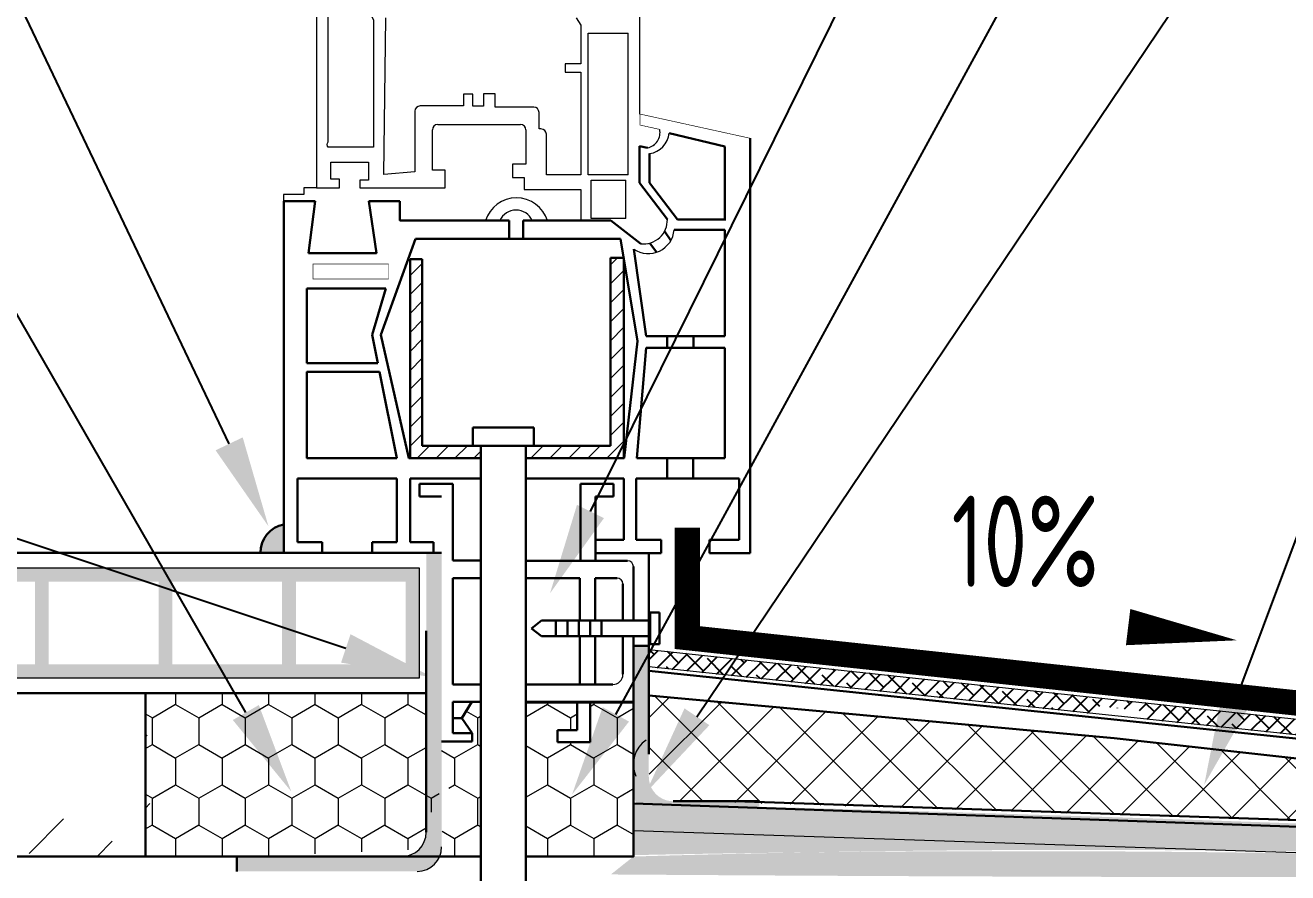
# Model space of a CAD drawing. Header units: millimetres. Extents: x -136099598 to 11807193, y 0 to 779331.
# Drawn here: x 762861 to 766317, y 372516 to 374837 of the extents above; entities that cross this region are included whole.
import ezdxf
from ezdxf import colors
from ezdxf.entities.mleader import LeaderData, LeaderLine
from ezdxf.math import Vec2, Vec3

# ---------------------------------------------------------------- set-up
doc = ezdxf.new("R2010")
doc.units = ezdxf.units.MM
doc.header["$MEASUREMENT"] = 0
doc.layers.get('0').update_dxf_attribs({"color": 250, "lineweight": 9})
for name, color, linetype, lineweight in [('АР_Стены фасадные', 7, 'Continuous', 30), ('АР_Тонкие', 250, 'Continuous', 5), ('АР_Штриховка', 253, 'Continuous', 13)]:
    doc.layers.add(name, color=color, linetype=linetype, lineweight=lineweight)
doc.layers.add('АР_Таблицы', color=250, linetype='Continuous')
doc.layers.add('ФВ-5', color=7, linetype='Continuous')
doc.styles.add('ISOCPEUR', font='isocpeur.ttf', dxfattribs={"width": 0.7})
doc.styles.add('Архитект', font='isocpeur.ttf', dxfattribs={"width": 0.8, "oblique": 8})
pattern_1 = [(270, (-149119.5516066242, 10804.3638359434), (63.60792787740714, -110.1721891731439), [73.44812611542925, -146.8962522308585]), (29.99999999999998, (-149119.5516066242, 10804.3638359434), (63.60795067578396, 110.1721760104949), [73.44812611542925, -146.8962522308585]), (329.9999999999999, (-149119.5516066242, 10804.3638359434), (127.2158785531911, -1.316264898882628e-05), [-146.8962522308585, 73.44812611542925])]
pattern_2 = [(45, (-149119.5516066242, 10804.3638359434), (-25.96783402083238, 25.96783402083239), [])]

msp = doc.modelspace()

# ---------------------------------------------------------------- hatches: boundary and pattern name
at = {"layer": 'АР_Штриховка', "linetype": 'Continuous'}
h = msp.add_hatch(dxfattribs=at)
h.set_pattern_fill('ANSI31', color=256, scale=11.56663403392587, style=0)
h.set_pattern_definition(pattern_2)
h.paths.add_polyline_path([(763947.7862577947, 374195.7447349692), (763914.5285206225, 374195.7447349692), (763914.5285206225, 373651.1305948013), (764108.4134103499, 373651.1305948013), (764108.4134103499, 373685.0290696258), (763947.7862577947, 373685.0290696258)])
h = msp.add_hatch(dxfattribs=at)
h.set_pattern_fill('ANSI31', color=256, scale=11.56663403392587, style=0)
h.set_pattern_definition(pattern_2)
h.paths.add_polyline_path([(764463.1718248631, 373685.0290696258), (764231.1796874172, 373685.0290696258), (764231.1796874172, 373651.1305948016), (764499.8159232088, 373651.1305948016), (764499.8159232093, 374195.8451664092), (764499.1420139415, 374199.865060981), (764463.1718248625, 374199.8650609812)])
at = {"layer": 'АР_Штриховка'}
h = msp.add_hatch(color=256, dxfattribs=at)
edge = h.paths.add_edge_path()
edge.add_arc((763582.8812725669, 373393.8186278531), 77.33426057644333, 100.2352037119121, 181.6074361677928)
edge.add_line((763505.5774443524, 373391.6492956254), (763569.1397928915, 373391.6492956254))
edge.add_line((763569.1397928915, 373391.6492956254), (763569.1397928915, 373469.9222387742))
at = {"layer": 'АР_Штриховка', "lineweight": 30}
for points in [[(764000.932267608, 373391.6492956252), (763958.8051301225, 373391.6492956252), (763958.8051301225, 372627.2122452389, -0.4142135623730951), (763891.9024994152, 372560.3096145318), (763440.153873994, 372560.3096145318), (763440.153873994, 372519.5950150304), (763934.0296369008, 372519.5950150304, 0.4142135623730951), (764000.932267608, 372586.4976457375)], [(764635.071763983, 372711.6975277844, -0.4142135623730951), (764568.1691332759, 372778.6001584916), (764568.1691332759, 373137.2731808739), (764526.0419957899, 373137.2731808739), (764526.0419957903, 372737.8855589902, 0.4142135623730951), (764592.9446264976, 372670.982928283), (764871.018427135, 372670.982928283), (764871.018427135, 372711.6975277844)]]:
    msp.add_hatch(color=256, dxfattribs=at).paths.add_polyline_path(points)
at = {"layer": 'АР_Штриховка', "true_color": 0xaeadad}
h = msp.add_hatch(color=253, dxfattribs=at)
h.dxf.hatch_style = 1
h.paths.add_polyline_path([(760557.1757005547, 373087.0778562056), (760857.9081854369, 373087.0778562056), (760857.9081854369, 373312.6272198672), (760557.1757005547, 373312.6272198672)], flags=16)
h.paths.add_polyline_path([(760895.499746047, 373087.0778562056), (761196.2322309292, 373087.0778562056), (761196.2322309292, 373312.6272198672), (760895.499746047, 373312.6272198672)], flags=16)
h.paths.add_polyline_path([(761233.8237915393, 373087.0778562056), (761534.5562764214, 373087.0778562056), (761534.5562764214, 373312.6272198672), (761233.8237915393, 373312.6272198672)], flags=16)
h.paths.add_polyline_path([(762248.7959280163, 373087.0778562056), (762549.5284128984, 373087.0778562056), (762549.5284128984, 373312.6272198672), (762248.7959280163, 373312.6272198672)], flags=16)
h.paths.add_polyline_path([(762587.1199735086, 373087.0778562056), (762887.8524583908, 373087.0778562056), (762887.8524583908, 373312.6272198672), (762587.1199735086, 373312.6272198672)], flags=16)
h.paths.add_polyline_path([(762925.444019001, 373087.0778562056), (763226.1765038831, 373087.0778562056), (763226.1765038831, 373312.6272198672), (762925.444019001, 373312.6272198672)], flags=16)
h.paths.add_polyline_path([(763263.7680644933, 373087.0778562056), (763564.5005493754, 373087.0778562056), (763564.5005493754, 373312.6272198672), (763263.7680644933, 373312.6272198672)], flags=16)
h.paths.add_polyline_path([(763602.0921099856, 373087.0778562056), (763902.8245948678, 373087.0778562056), (763902.8245948678, 373312.6272198672), (763602.0921099856, 373312.6272198672)], flags=16)
h.paths.add_polyline_path([(762215.7302437129, 373350.2187804774), (762215.7302437129, 373049.4862955954), (763940.416155478, 373049.4862955953), (763940.416155478, 373350.2187804775)])
edge = h.paths.add_edge_path()
edge.add_line((761857.0978806011, 373049.4862955955), (761857.0978806011, 373350.2187804775))
edge.add_line((761857.0978806012, 373350.2187804775), (760365.5280492688, 373350.2187804775))
edge.add_arc((760365.5280492688, 373275.035659257), 75.18312122052885, 90, 180)
edge.add_line((760290.3449280482, 373275.035659257), (760290.3449280482, 372833.1040451583))
edge.add_arc((760327.9364886584, 372833.1040451583), 37.59156061029353, 180.0000000000444, 270)
edge.add_line((760327.9364886584, 372795.5124845479), (760378.0585166865, 372795.5124845479))
edge.add_arc((760378.0585166867, 372833.1040451581), 37.59156061022077, 269.9999999999113, 360)
edge.add_line((760415.6500772969, 372833.1040451582), (760415.6500772969, 372974.303174375))
edge.add_arc((760490.8331985173, 372974.3031743751), 75.18312122045609, 89.9999999999556, 180.0000000000555, ccw=False)
edge.add_line((760490.8331985173, 373049.4862955955), (761857.0978806011, 373049.4862955954))
h.paths.add_polyline_path([(761857.0978806012, 373087.0778562056), (761857.0978806012, 373312.6272198672), (761572.1478370316, 373312.6272198672), (761572.1478370316, 373087.0778562056)])
at = {"layer": 'АР_Штриховка'}
h = msp.add_hatch(dxfattribs=at)
h.set_pattern_fill('ANSI33', color=256, scale=43.374877627222, style=0)
h.set_pattern_definition([(45, (-146359.9079223087, 10804.3638359434), (-194.7587551562429, 194.7587551562429), []), (45, (-146165.1490830283, 10804.3638359434), (-194.7587551562429, 194.7587551562429), [137.7152364664298, -68.85761823321492])])
edge = h.paths.add_edge_path()
edge.add_line((763190.302263809, 373007.7266137156), (763190.302263809, 372560.3096145318))
edge.add_line((762215.7302437129, 373007.7266137156), (763212.6752054105, 373007.7266137156))
edge.add_line((762215.7302437129, 373007.7266137156), (762215.7302437129, 372560.3096145318))
edge.add_line((762215.7302437129, 372560.3096145318), (763208.6829659729, 372560.3096145318))
at = {"layer": 'АР_Штриховка', "ltscale": 100}
h = msp.add_hatch(dxfattribs=at)
h.set_pattern_fill('HONEY', color=256, scale=23.13326806785173, angle=270, style=0)
h.set_pattern_definition(pattern_1)
h.paths.add_polyline_path([(763190.302263809, 373007.7266137156), (763190.302263809, 372560.3096145318), (763498.3342968337, 372560.3096145318), (763939.2098493369, 372579.904987456), (763979.5932907354, 372703.5932068669, 0.4142135623730951), (763958.8051301225, 372840.7919498819), (763958.8051301225, 373007.7266137156)])
at = {"layer": 'АР_Штриховка'}
h = msp.add_hatch(dxfattribs=at)
h.set_pattern_fill('ANSI37', color=256, scale=34.6999021017776, style=0)
h.set_pattern_definition([(45, (-148189.5077572039, 10804.3638359434), (-77.90350206249715, 77.90350206249717), []), (135, (-148189.5077572039, 10804.3638359434), (-77.90350206249717, -77.90350206249715), [])])
edge = h.paths.add_edge_path()
edge.add_line((764568.1691332759, 373001.3397933254), (764569.407464691, 372775.7157158426))
edge.add_arc((764634.3328358065, 372778.1948887618), 64.97268743754466, 182.1867748169391, 262.2722705206076)
edge.add_line((764625.5962329353, 372713.8122677905), (765852.1532808283, 372674.8898391444))
edge.add_line((765852.1532808283, 372674.8898391444), (765876.7672461644, 372882.360837833))
edge.add_line((765876.7672461644, 372882.360837833), (764568.1691332759, 373001.3397933254))
h.paths.add_polyline_path([(765877.0567916494, 372880.9527960557), (765851.8637353431, 372676.2978809218), (767720.5346583333, 372612.4521430963), (767696.0107280248, 372613.8936991275), (766705.6526351377, 372649.057315257), (766712.7989916919, 372787.4235966156)])
edge = h.paths.add_edge_path()
edge.add_line((767844.8877407388, 372609.0211878305), (767249.8011256972, 372631.9231728408))
edge.add_line((767249.8011256972, 372631.9231728408), (766700.2519736576, 372648.1096972921))
edge.add_line((766700.2519736576, 372648.1096972921), (766714.4049881509, 372787.2438670733))
edge.add_line((766714.4049881509, 372787.2438670733), (767882.4553621415, 372656.7303312639))
edge.add_arc((767883.7244620573, 372617.0854916892), 39.66514741552687, 91.83351092006976, 191.7305604491218)
h.paths.add_polyline_path([(767554.2395191905, 372627.867697714), (767844.8877407388, 372609.0211878307), (767471.8023392078, 372634.448619901)], flags=16)
at = {"layer": 'АР_Штриховка', "ltscale": 100}
h = msp.add_hatch(dxfattribs=at)
h.set_pattern_fill('HONEY', color=256, scale=23.13326806785173, angle=270, style=0)
h.set_pattern_definition(pattern_1)
h.paths.add_polyline_path([(764108.4134103499, 372560.3096145318), (764108.4134103499, 372983.5938140175), (764083.3813457988, 372983.5938140175), (764056.0492552692, 372939.021433668), (764084.6234060514, 372897.8885205807), (764084.6234060514, 372875.7292062985), (764000.932267608, 372875.7292062985), (764000.932267608, 372800.0773503805, -0.4142135623730951), (763934.0296369008, 372560.3096145318)])
h = msp.add_hatch(dxfattribs=at)
h.set_pattern_fill('HONEY', color=256, scale=23.13326806785173, angle=270, style=0)
h.set_pattern_definition(pattern_1)
edge = h.paths.add_edge_path()
edge.add_line((764231.1796874172, 372558.0659511338), (764515.6410120147, 372560.3096145318))
edge.add_line((764231.1796874172, 372983.5938140175), (764231.1796874172, 372558.0659511338))
edge.add_line((764231.1796874172, 372983.5938140175), (764372.084491487, 372983.5938140175))
edge.add_line((764372.084491487, 372906.3841805859), (764372.084491487, 372983.5938140176))
edge.add_line((764318.1893089716, 372906.3841805859), (764372.0844914871, 372906.3841805859))
edge.add_line((764318.1893089716, 372873.7104977922), (764318.1893089716, 372906.3841805859))
edge.add_line((764407.4238226104, 372873.7104977922), (764318.1893089715, 372873.7104977922))
edge.add_line((764407.4238226104, 372983.5938140175), (764407.4238226104, 372873.7104977922))
edge.add_line((764407.4238226104, 372983.5938140175), (764526.0419957903, 372983.5938140175))
edge.add_line((764526.0419957903, 372983.5938140175), (764526.0419957903, 372800.0773503805))
edge.add_arc((763451.2324100856, 372726.5924977015), 1077.318740715178, -8.879032276322619, 3.9112321744353267, ccw=False)
at = {"layer": 'АР_Штриховка'}
h = msp.add_hatch(dxfattribs=at)
h.set_pattern_fill('DOTS', color=0, scale=34.69990210177763, angle=44.99999999999999, style=0)
h.set_pattern_definition([(44.99999999999999, (664908.327477762, 341876.9044436404), (-19.47587551562428, 58.42762654687287), [0, -55.08609458657197])])
edge = h.paths.add_edge_path()
edge.add_line((767999.9572094119, 369564.8868594341), (767999.9572094072, 372516.3496030999))
edge.add_arc((765744.6650265551, 331577.2308553694), 41001.19250303363, 86.84682406783273, 91.70317583832004)
edge.add_line((764526.0419957903, 372560.3096145318), (764464.3338362928, 372511.2361645423))
edge.add_arc((766547.9343822754, 663042.7691368039), 290539.0043392584, 269.5890997799831, 270.2578347142658)
edge.add_line((767855.3742839878, 372506.7065845779), (767855.3742839878, 369640.4689638834))
edge.add_line((767855.3742839878, 369640.4689638834), (767855.3742839878, 369366.5300900252))
edge.add_line((767855.3742839878, 369366.5300900252), (767814.3977667574, 369366.5300900252))
edge.add_arc((764053.8314915705, 368873.8058397267), 3792.708253597385, 5.791551844284697, 7.464597599853619, ccw=False)
edge.add_line((767827.1802397583, 369256.5265230649), (767836.4809054752, 369256.5265230649))
edge.add_arc((764053.8314915608, 368873.805839608), 3801.96156084358, 0.8504028670449202, 5.777408197796092, ccw=False)
edge.add_line((767855.3742839878, 368930.2337358868), (767855.3742839878, 368704.5221509971))
edge.add_arc((764053.8314915558, 368760.9500472784), 3801.961560848652, 354.2225918022065, 359.1495971329187, ccw=False)
edge.add_line((767836.4809054751, 368378.2293638212), (767827.1802397582, 368378.2293638212))
edge.add_arc((764053.8314915701, 368760.9500471594), 3792.70825359776, 352.5354024001472, 354.20844815571604, ccw=False)
edge.add_line((767814.3977667574, 368268.2257968609), (767855.3742839878, 368268.2257968609))
edge.add_line((767855.3742839878, 368268.2257968609), (767855.3742839878, 368171.0758508341))
edge.add_arc((767420.3824734114, 368169.6700585779), 434.9940821671715, -0.18516597503730736, 0.18516597503537469, ccw=False)
edge.add_line((767855.3742839878, 368168.2642663217), (767855.3742839878, 367300.1362510438))
edge.add_line((767855.3742839878, 367300.1362510438), (767999.9572094119, 367300.1362510438))
edge.add_line((767999.9572094119, 367300.1362510438), (767999.9572094119, 369564.8868594341))
edge = h.paths.add_edge_path()
edge.add_line((768144.540134836, 369459.540055959), (768144.540134836, 372470.0702983954))
edge.add_line((768144.540134836, 372470.0702983954), (767855.3742839878, 372589.3439826652))
edge.add_arc((760750.3629066184, 216413.083025142), 156337.7934900737, 87.39520803787208, 88.61595178028902)
edge.add_line((764526.5223995758, 372705.2654682465), (764525.5615920047, 372564.1043241238))
edge.add_arc((765571.898326212, 322276.6166232676), 50298.3721389183, 87.23307916327212, 91.19198695773122, ccw=False)
edge.add_line((767999.9572094074, 372516.3496031), (767999.9572094119, 369564.8868594341))
edge.add_line((767999.9572094119, 369564.8868594341), (767999.9572094119, 367300.1362510438))
edge.add_line((767999.9572094119, 367300.1362510438), (768144.540134836, 367300.1362510438))
edge.add_line((768144.540134836, 367300.1362510438), (768144.540134836, 369459.5400559589))
at = {"layer": 'ФВ-5'}
h = msp.add_hatch(dxfattribs=at)
h.set_pattern_fill('ANSI38', color=256, scale=10)
h.set_pattern_definition([(45, (554624.0448283909, 476745.5445792717), (-22.45064030267288, 22.45064030267288), []), (135, (554624.0448283909, 476745.5445792717), (-67.35192090801864, 22.45064030267289), [79.375, -47.625])])
h.paths.add_polyline_path([(764568.1691332759, 373127.0406379533), (764568.1691332759, 373079.6240458336), (765800.3023797342, 372950.0489857432), (765802.7935153183, 372972.3088483972), (765931.5944263686, 372957.894539658), (765929.1994321779, 372936.4937607999), (766638.2318848165, 372861.9296477701), (766638.4287543631, 372862.3435415066), (766767.2296654134, 372847.9292327676), (766767.1289372602, 372848.3744228268), (768421.966825752, 372674.3463950485), (768421.966825752, 372713.2347853124)])

# ---------------------------------------------------------------- linework, layer by layer
at = {"linetype": 'Continuous'}
msp.add_lwpolyline([(765214.951228339, 373269.4509594787, 0, 0, 0), (766178.0084383076, 373152.4325759757, 0, 99.99999999999999, 0), (765880.1988136356, 373188.6185891975, 99.99999999999999, 99.99999999999999, 0)], format="xyseb", dxfattribs=at)
at = {"color": 146, "true_color": 0x105689}
msp.add_lwpolyline([(764568.1691332759, 373127.0406379533), (768421.966825752, 372713.2347853124), (768421.966825752, 372674.3463950485), (764568.1691332759, 373079.6240458336), (764568.1691332759, 373127.0406379533)], dxfattribs=at)
at = {"layer": 'АР_Стены фасадные', "lineweight": 15}
for p, q in [((763658.8787667983, 375207.6833389146), (763658.8787667983, 374391.4229956175)), ((764543.6639507639, 374593.0683599965), (764543.6639507639, 374958.0089839501)), ((764511.9244908859, 374427.1300784022), (764511.9244908859, 374814.6765304409)), ((763975.6703359508, 374439.4572971786), (763975.6703359508, 374550.3547074548)), ((763990.299396505, 374564.9837680096), (764217.1077601287, 374564.9837680096)), ((764231.7368206836, 374550.3547074548), (764231.7368206829, 374455.9506593379)), ((763697.7138754028, 374415.1833293407), (763697.7138754028, 374461.5340524103)), ((763697.7138754028, 374461.5340524103), (763801.1736600741, 374461.5340524103)), ((763801.1736600741, 374461.5340524103), (763801.1736600741, 374412.8149053626)), ((764231.7368206829, 374455.9506593379), (764194.8113059289, 374455.9506593379)), ((764194.8113059289, 374455.9506593379), (764194.8113059289, 374419.8821303244)), ((763721.5134450659, 374415.1833293407), (763697.7138754028, 374415.1833293407)), ((763721.5134450659, 374391.4229956175), (763721.5134450659, 374415.1833293407)), ((763801.1736600741, 374412.8149053626), (763777.3941913993, 374412.8149053626)), ((763777.3941913993, 374412.8149053626), (763777.3941914006, 374391.4229956175)), ((764011.0681756232, 374439.4572971786), (763975.6703359508, 374439.4572971786)), ((764011.0681756232, 374391.4229956175), (764011.0681756232, 374439.4572971786)), ((764194.8113059289, 374419.8821303244), (764226.8120786505, 374419.8821303244)), ((764226.8120786505, 374419.8821303244), (764226.8120786505, 374387.0951526051)), ((764505.3779865289, 374307.2440710994), (764505.3779865289, 374412.2537125316)), ((763658.8787667983, 374391.4229956175), (763721.5134450659, 374391.4229956175)), ((763777.3941914006, 374391.4229956175), (764011.0681756232, 374391.4229956175)), ((764226.8120786505, 374387.0951526051), (764382.188787688, 374387.0951526051)), ((764382.188787688, 374387.0951526051), (764382.188787688, 374300.2327327548))]:
    msp.add_line(p, q, dxfattribs=at)
at = {"layer": 'АР_Стены фасадные', "ltscale": 100}
for p, q in [((764623.7135013374, 374541.5945995738), (764776.1613403377, 374504.9953012964)), ((764845.4837052015, 374527.2450617595), (764845.4837052015, 373391.327709205)), ((764542.4609451797, 374405.2708498444), (764542.4609451797, 374505.8181103017)), ((764542.4609451797, 374505.8181103017), (764564.7790737648, 374500.9118231715)), ((764570.3110632838, 374405.2708498444), (764570.3110632838, 374485.1825629256)), ((764776.1613403377, 374504.9953012964), (764776.1613403377, 374305.0765807314)), ((764542.4609451797, 374405.2708498444), (764618.8639907922, 374305.0765807314)), ((764570.3110632838, 374405.2708498444), (764646.7141088963, 374305.0765807314)), ((763569.1397928915, 374354.6724927028), (763569.1397928915, 373391.6492956252)), ((763569.1397928915, 374354.6724927028), (763654.4172668216, 374354.6724927028)), ((763654.4172668216, 374354.6724927028), (763636.703606219, 374212.1883531077)), ((763801.6322168056, 374354.6724927028), (763886.5376183868, 374354.6724927028)), ((763801.6322168056, 374354.6724927028), (763822.7196685706, 374212.1883531077)), ((763886.5376183868, 374301.7137414834), (763886.5376183868, 374354.6724927028)), ((763886.5376183868, 374301.7137414834), (764185.623450718, 374301.7137414834)), ((764185.623450718, 374301.7137414834), (764185.623450718, 374251.9306561656)), ((764223.9041645986, 374301.7137414834), (764464.3735179891, 374301.7137414834)), ((764223.9041645986, 374301.7137414834), (764223.9041645986, 374251.9306561656)), ((764464.3735179891, 374301.7137414834), (764546.4179848884, 374238.4818115677)), ((764637.5380002945, 374276.5332735248), (764776.1613403377, 374276.5332735248)), ((764646.7141088963, 374305.0765807314), (764776.1613403377, 374305.0765807314)), ((764776.1613403377, 374276.5332735248), (764776.1613403377, 373985.5792158442)), ((763929.9544390813, 374251.9306561656), (763834.1986033297, 373988.5476092482)), ((763929.9544390813, 374251.9306561656), (764490.4135543961, 374251.9306561656)), ((764490.4135543961, 374251.9306561656), (764537.3550063942, 373971.9230987488)), ((764571.250419979, 374240.4129928654), (764588.7996123193, 374214.9004563293)), ((764611.2079822199, 374272.3937718164), (764628.4995052627, 374247.2558278689)), ((763636.703606219, 374212.1883531077), (763822.7196685706, 374212.1883531077)), ((764527.2411749142, 374223.5644727298), (764560.6447242233, 373985.5792158442)), ((763914.5285206225, 373651.1305948013), (763914.5285206225, 374195.7447349692)), ((763914.5285206225, 374195.7447349692), (763947.7862577947, 374195.7447349692)), ((763947.7862577947, 373685.0290696258), (763947.7862577947, 374195.7447349692)), ((764463.1718248625, 374199.865060981), (764463.1718248625, 373685.0290696258)), ((764463.1718248625, 374199.865060981), (764499.8159232088, 374199.865060981)), ((764499.8159232088, 374199.865060981), (764499.8159232088, 373651.1305948013)), ((763631.64794748, 373911.647000268), (763631.64794748, 374115.476261953)), ((763631.64794748, 374115.476261953), (763847.9250561952, 374115.476261953)), ((763847.9250561952, 374115.476261953), (763810.7907273897, 373988.5476092482)), ((763826.2556395035, 373911.647000268), (763810.7907273897, 373988.5476092482)), ((763910.8493929947, 373651.1305948013), (763834.1986033297, 373988.5476092482)), ((764537.3550063942, 373971.9230987488), (764500.8290661587, 373651.1305948013)), ((764560.6447242233, 373985.5792158442), (764776.1613403377, 373985.5792158442)), ((764618.8539347826, 373985.5792158442), (764618.8539347826, 373953.5461934974)), ((764690.9052423154, 373985.5792158442), (764690.9052423154, 373953.5461934974)), ((764560.6447242233, 373953.5461934974), (764535.6982788411, 373651.1305948013)), ((764560.6447242233, 373953.5461934974), (764776.1613403377, 373953.5461934974)), ((763631.64794748, 373911.647000268), (763826.2556395035, 373911.647000268)), ((763631.64794748, 373651.1305948013), (763631.64794748, 373887.6674565982)), ((763631.64794748, 373887.6674565982), (763831.0779879908, 373887.6674565982)), ((763878.6461649901, 373651.1305948013), (763831.0779879908, 373887.6674565982)), ((764086.1644894958, 373735.4528153905), (764253.4286082713, 373735.4528153905)), ((764086.1644894958, 373735.4528153905), (764086.1644894958, 373685.0290696258)), ((764253.4286082713, 373735.4528153905), (764253.4286082713, 373685.0290696258)), ((763947.7862577947, 373685.0290696258), (764463.1718248625, 373685.0290696258)), ((764108.4134103499, 373685.0290696258), (764108.4134103499, 371987.8014631776)), ((764231.1796874172, 373685.0290696258), (764231.1796874172, 371987.8014631776)), ((763878.6461649901, 373651.1305948013), (763631.64794748, 373651.1305948013)), ((764108.4134103499, 373651.1305948013), (763910.8493929947, 373651.1305948013)), ((764500.8290661587, 373651.1305948013), (764231.1796874172, 373651.1305948013)), ((764776.1613403377, 373651.1305948013), (764535.6982788411, 373651.1305948013)), ((764618.089678066, 373651.1305948013), (764618.089678066, 373595.4019292965)), ((764689.6884651755, 373651.1305948013), (764689.6884651755, 373595.4019292965)), ((763606.2364116622, 373595.4019292965), (763878.042804425, 373595.4019292965)), ((763606.2364116622, 373595.4019292965), (763606.2364116622, 373421.1498249114)), ((763878.042804425, 373595.4019292965), (763878.042804425, 373421.1498249114)), ((763914.9584150255, 373595.4019292965), (764108.4134103499, 373595.4019292965)), ((763914.9584150255, 373595.4019292965), (763914.9584150255, 373421.1498249114)), ((764231.1796874172, 373595.4019292965), (764499.9340813196, 373595.4019292965)), ((764499.9340813196, 373595.4019292965), (764499.9340813196, 373427.832792711)), ((764533.9359631897, 373595.4019292965), (764815.4715450712, 373595.4019292965)), ((764533.9359631897, 373595.4019292965), (764533.9359631897, 373427.832792711)), ((764815.4715450712, 373595.4019292965), (764815.4715450712, 373427.832792711)), ((763940.6188370767, 373580.7521604098), (763940.6188370767, 373546.6338511182)), ((763940.6188370767, 373580.7521604098), (764031.2486220229, 373580.7521604098)), ((764031.2486220229, 373580.7521604098), (764031.2486220229, 373370.6142776177)), ((764381.0670219064, 373580.7521604098), (764471.6968068527, 373580.7521604098)), ((764381.0670219064, 373580.7521604098), (764381.0670219064, 373370.133154184)), ((764471.6968068527, 373580.7521604098), (764471.6968068527, 373546.6338511182)), ((763940.6188370767, 373546.6338511182), (764000.932267608, 373546.6338511182)), ((764422.2136984731, 373546.6338511182), (764471.6968068527, 373546.6338511182)), ((764422.2136984731, 373546.6338511182), (764422.2136984731, 373370.1205922145)), ((763606.2364116622, 373421.1498249114), (763673.6720108693, 373421.1498249114)), ((763673.6720108693, 373421.1498249114), (763673.6720108693, 373391.6492956252)), ((763810.8058114037, 373421.1498249114), (763878.042804425, 373421.1498249114)), ((763810.8058114037, 373421.1498249114), (763810.8058114037, 373391.6492956254)), ((763914.9584150255, 373421.1498249114), (763978.6204966956, 373421.1498249114)), ((763978.6204966956, 373421.1498249114), (763978.6204966956, 373391.6492956254)), ((764422.2136984731, 373427.832792711), (764499.9340813196, 373427.832792711)), ((764533.9359631897, 373427.832792711), (764601.7411207429, 373427.832792711)), ((764601.7411207429, 373427.832792711), (764601.7411207429, 373391.327709205)), ((764734.3597730458, 373427.832792711), (764815.4715450712, 373427.832792711)), ((764734.3597730458, 373427.832792711), (764734.3597730458, 373391.327709205)), ((763810.8058114037, 373391.6492956254), (764000.932267608, 373391.6492956254)), ((763810.8058114037, 373391.6492956252), (763958.8051301225, 373391.6492956252)), ((764601.7411207429, 373391.327709205), (764422.2136984731, 373391.327709205)), ((764568.1691332759, 373391.327709205), (764568.1691332759, 372840.7919498819)), ((764845.4837052015, 373391.327709205), (764734.3597730458, 373391.327709205)), ((764031.2486220229, 373370.6142776177), (764108.4134103499, 373370.6142776177)), ((764231.1796874172, 373370.1205922145), (764510.0279970106, 373370.1205922145)), ((764526.0419957903, 373354.106593435), (764526.0419957903, 373206.7936327452)), ((764031.2486220229, 373322.8838181241), (764031.2486220229, 373031.433562646)), ((764031.2486220229, 373322.8838181241), (764108.4134103499, 373322.8838181241)), ((764231.1796874172, 373322.8838181241), (764379.6818066081, 373322.8838181241)), ((764379.6818066081, 373322.8838181241), (764379.6818066081, 373206.7936327452)), ((764421.0597713909, 373322.8838181241), (764481.1647359582, 373322.8838181241)), ((764421.0597713909, 373322.8838181241), (764421.0597713909, 373206.7936327452)), ((764497.1787347374, 373306.8698193447), (764497.1787347374, 373206.7936327452)), ((764274.4079579351, 373206.7936327452), (764247.3101610607, 373185.1707145625)), ((764274.4079579351, 373206.7936327452), (764571.5097363223, 373206.7936327452)), ((764314.0437190856, 373206.7936327452), (764314.0437190856, 373163.5477963801)), ((764345.1947222836, 373206.7936327452), (764345.1947222836, 373163.5477963801)), ((764376.3457254816, 373206.7936327452), (764376.3457254816, 373163.5477963801)), ((764407.4967286795, 373206.7936327452), (764407.4967286795, 373163.5477963801)), ((764438.6477318774, 373206.7936327452), (764438.6477318774, 373163.5477963801)), ((764571.5097363223, 373228.3725840345), (764597.0787810991, 373228.3725840345)), ((764571.5097363223, 373228.3725840345), (764571.5097363223, 373141.9688450908)), ((764597.0787810991, 373228.3725840345), (764597.0787810991, 373141.9688450908)), ((763958.8051301225, 373178.0695909825), (763958.8051301225, 372627.2122452389)), ((764274.4079579351, 373163.5477963801), (764247.3101610607, 373185.1707145625)), ((764274.4079579351, 373163.5477963801), (764571.5097363223, 373163.5477963801)), ((764379.6818066081, 373163.5477963801), (764379.6818066081, 373031.433562646)), ((764421.0597713909, 373163.5477963801), (764421.0597713914, 373031.433562646)), ((764497.1787347374, 373163.5477963801), (764497.1787347374, 373059.3035482846)), ((764526.0419957903, 373163.5477963801), (764526.0419957903, 372800.0773503805)), ((764526.0419957903, 373137.2731808739), (764568.1691332759, 373137.2731808739)), ((764571.5097363223, 373141.9688450908), (764597.0787810991, 373141.9688450908)), ((764568.1691332759, 373068.6758664748), (768420.2682942828, 372665.7310746085)), ((764031.2486220229, 373031.433562646), (764108.4134103499, 373031.433562646)), ((764231.1796874172, 373031.433562646), (764469.3087490987, 373031.433562646)), ((764568.1691332759, 373001.3397933254), (765842.1882546428, 372884.854987846)), ((764568.1691332759, 373001.3397933254), (765842.1882546428, 372884.854987846)), ((764031.2486220229, 372983.5938140175), (764031.2486220229, 372897.8885205807)), ((764031.2486220229, 372983.5938140175), (764108.4134103499, 372983.5938140175)), ((764083.3813457988, 372983.5938140175), (764056.0492552692, 372939.021433668)), ((764231.1796874172, 372983.5938140175), (764526.0419957903, 372983.5938140175)), ((764372.084491487, 372906.3841805859), (764372.084491487, 372983.5938140175)), ((764407.4238226104, 372983.5938140175), (764407.4238226104, 372873.7104977922)), ((764056.0492552692, 372939.021433668), (764031.2486220229, 372939.021433668)), ((764056.0492552692, 372939.021433668), (764084.6234060514, 372897.8885205807)), ((764031.2486220229, 372897.8885205807), (764084.6234060514, 372897.8885205807)), ((764084.6234060514, 372897.8885205807), (764084.6234060514, 372875.7292062985)), ((764318.1893089716, 372873.7104977922), (764318.1893089716, 372906.3841805859)), ((764318.1893089716, 372906.3841805859), (764372.084491487, 372906.3841805859)), ((764084.6234060514, 372875.7292062985), (764000.932267608, 372875.7292062985)), ((764407.4238226104, 372873.7104977922), (764318.1893089716, 372873.7104977922)), ((765842.1882546428, 372884.854987846), (766679.5364511439, 372791.1460588636)), ((764635.071763983, 372711.6975277844), (764871.018427135, 372711.6975277844)), ((763440.153873994, 372560.3096145318), (763891.9024994152, 372560.3096145318)), ((763440.153873994, 372560.3096145318), (763440.153873994, 372519.5950150304))]:
    msp.add_line(p, q, dxfattribs=at)
at = {"layer": 'АР_Стены фасадные'}
for p, q in [((764776.1323343535, 374301.7319906437), (764776.1323343535, 374498.236764319)), ((764776.1613403377, 373953.5461934974), (764776.1613403377, 373651.1305948013)), ((764526.0419957903, 372705.3011685733), (767855.3742839878, 372589.3439826652))]:
    msp.add_line(p, q, dxfattribs=at)
at = {"layer": 'АР_Стены фасадные', "lineweight": 30}
for p, q in [((762802.6390472692, 373391.6492956254), (764000.932267608, 373391.6492956254)), ((762802.6390472692, 373391.6492956252), (764000.932267608, 373391.6492956252)), ((762802.6390472692, 373007.7266137156), (763958.8051301225, 373007.7266137156)), ((763190.302263809, 373007.7266137156), (763190.302263809, 372560.3096145318)), ((763190.302263809, 373007.7266137156), (763190.302263809, 372560.3096145318)), ((764803.1744681114, 372711.6975277844), (767844.8877407388, 372609.0211878305)), ((762215.7302437129, 372560.3096145318), (763722.6080415504, 372560.3096145318)), ((762802.6390472692, 372560.3096145318), (764108.4134103499, 372560.3096145318))]:
    msp.add_line(p, q, dxfattribs=at)
at = {"layer": 'АР_Стены фасадные', "lineweight": 15}
for points in [[(763795.5051814923, 374887.7552510139), (763814.9428367775, 374851.6011163144), (763814.9428367775, 374502.5201524958), (763690.6182266776, 374502.5201524956, -0.4142135623731008), (763690.6182266776, 374517.1492130504), (763690.6182266757, 375195.947081991)], [(764368.945099867, 374857.3747442451), (764382.0319071378, 374836.5915860445), (764382.0319071378, 374731.0683104962), (764339.638923678, 374731.0683104962), (764339.638923678, 374707.8881930902), (764382.0319071378, 374707.8881930902), (764382.0319071378, 374427.1300784021), (764287.6376680045, 374427.1300784021), (764287.6376680045, 374537.9989534497, 0.414213562373095), (764273.0086074504, 374552.6280140044), (764267.6371850541, 374552.6280140044), (764267.6371850541, 374597.9609805872, 0.414213562373095), (764253.0081244987, 374612.5900411421), (764147.6543883391, 374612.5900411421), (764147.6543883391, 374648.5539409833), (764115.6536156163, 374648.5539409833), (764115.6536156163, 374614.9870003475), (764086.0649614426, 374614.9870003475), (764086.0649614426, 374647.7549545806), (764060.4764038576, 374647.7549545806), (764060.4764038576, 374615.7859867502), (763981.2785115703, 374615.7859867502), (763942.2379344592, 374615.7859867502, 0.4142135623709144), (763927.6088739038, 374601.1569261955), (763927.6088739024, 374434.9297075655), (763842.3681763982, 374427.7863886601), (763848.488867499, 374856.598040316)]]:
    msp.add_lwpolyline(points, format="xyb", dxfattribs=at)
for points in [[(764511.9244908859, 374427.1300784022), (764402.2333999675, 374427.1300784022), (764402.2333999675, 374814.6765304409), (764511.9244908859, 374814.6765304409)], [(764505.3779865289, 374307.2440710994), (764410.7768208442, 374307.2440710994), (764410.7768208442, 374412.2537125316), (764505.3779865289, 374412.2537125316)], [(763658.8787667983, 374391.4229956175), (763623.4762488045, 374391.4229956175), (763623.4762488045, 374373.3660342732), (763568.4947108718, 374373.3660342732), (763568.4947108718, 374350.9729231854)], [(762215.7302437129, 373049.4862955954), (763940.416155478, 373049.4862955953), (763940.416155478, 373350.2187804775), (762215.7302437129, 373350.2187804775)]]:
    msp.add_lwpolyline(points, dxfattribs=at)
at = {"layer": 'АР_Стены фасадные', "const_width": 1.73499510508888}
for points in [[(764543.7537228842, 374593.6363292824), (764543.7537228842, 374563.4561974439), (764597.8692160575, 374551.4990540337, -0.3796879164387484), (764564.7790737648, 374500.9118231715), (764542.4609451797, 374505.8181103017), (764542.4609451797, 374405.2708498444), (764618.8639907922, 374305.0765807314, -0.4577081301922283), (764546.4179848884, 374238.4818115677), (764464.3735179891, 374301.7137414834), (764223.9041645986, 374301.7137414834), (764223.9041645986, 374251.9306561656), (764490.4135543961, 374251.9306561656), (764537.3550063942, 373971.9230987488), (764500.8290661587, 373651.1305948013), (764231.1796874172, 373651.1305948013), (764231.1796874172, 373595.4019292965), (764499.9340813196, 373595.4019292968), (764499.9340813196, 373427.832792711), (764422.2136984731, 373427.832792711), (764422.2136984731, 373391.327709205), (764601.7411207429, 373391.327709205), (764601.7411207429, 373427.832792711), (764533.9359631897, 373427.832792711), (764533.9359631897, 373595.4019292965), (764815.4715450712, 373595.4019292965), (764815.4715450712, 373427.832792711), (764734.3597730458, 373427.832792711), (764734.3597730458, 373391.327709205), (764845.4837052015, 373391.327709205), (764845.4837052015, 374527.2450617595), (764543.6639507639, 374593.5953550299)], [(764623.7135013374, 374541.5945995738, -0.3464402327080087), (764570.3110632838, 374485.1825629256), (764570.3110632838, 374405.2708498444), (764646.7141088963, 374305.0765807314), (764776.1613403377, 374305.0765807314), (764776.1613403377, 374504.9953012964), (764623.7135013374, 374541.5945995738)], [(764637.5380002945, 374276.5332735246), (764776.1613403377, 374276.5332735248), (764776.1613403377, 373985.5792158442), (764560.6447242233, 373985.5792158442), (764527.2411749142, 374223.5644727298, 0.5735746923284076), (764637.5380002945, 374276.5332735246, -0.1896906214506373)]]:
    msp.add_lwpolyline(points, format="xyb", dxfattribs=at)
for points in [[(764185.623450718, 374251.9306561656), (764185.623450718, 374301.7137414834), (763886.5376183868, 374301.7137414834), (763886.5376183868, 374354.6724927028), (763801.6322168056, 374354.6724927028), (763822.7196685706, 374212.1883531077), (763636.703606219, 374212.1883531077), (763654.4172668216, 374354.6724927028), (763569.1397928915, 374354.6724927028), (763569.1397928915, 373391.6492956252), (763673.6720108693, 373391.6492956246), (763673.6720108693, 373421.1498249114), (763606.2364116622, 373421.1498249114), (763606.2364116622, 373595.4019292965), (763878.042804425, 373595.4019292965), (763878.042804425, 373421.1498249114), (763810.8058114037, 373421.1498249114), (763810.8058114037, 373391.6492956254), (763978.6204966956, 373391.6492956254), (763978.6204966956, 373421.1498249114), (763914.9584150255, 373421.1498249114), (763914.9584150255, 373595.4019292965), (764108.4134103499, 373595.4019292965), (764108.4134103499, 373651.1305948013), (763910.8493929947, 373651.1305948013), (763834.1986033297, 373988.5476092482), (763929.9544390813, 374251.9306561656), (764185.623450718, 374251.9306561656)], [(763631.64794748, 374115.476261953), (763847.9250561952, 374115.476261953), (763810.7907273897, 373988.5476092482), (763826.2556395035, 373911.647000268), (763631.64794748, 373911.647000268), (763631.64794748, 374115.476261953)], [(764560.6447242233, 373953.5461934974), (764776.1613403377, 373953.5461934974), (764776.1613403377, 373651.1305948013), (764535.6982788411, 373651.1305948013), (764560.6447242233, 373953.5461934974)], [(763631.64794748, 373887.6674565982), (763831.0779879908, 373887.6674565982), (763878.6461649901, 373651.1305948013), (763631.64794748, 373651.1305948013), (763631.64794748, 373887.6674565982)]]:
    msp.add_lwpolyline(points, dxfattribs=at)
msp.add_lwpolyline([(763648.9618817086, 374182.6375759433), (763855.5852213751, 374182.6375759433), (763855.5852213751, 374142.0046292439), (763648.9618817086, 374142.0046292439)], close=True, dxfattribs=at)
at = {"layer": 'АР_Стены фасадные'}
msp.add_lwpolyline([(763569.1397928915, 373469.9222387742), (763569.1397928915, 373391.6492956254), (763505.5774443524, 373391.6492956254, -0.3707658076874292), (763569.1397928915, 373469.9222387742)], format="xyb", dxfattribs=at)
at = {"layer": 'АР_Стены фасадные', "lineweight": 30}
msp.add_lwpolyline([(764231.1796874172, 372560.3096145318), (764526.0419957903, 372560.3096145318), (764526.0419957903, 372981.8125733803), (764231.1796874172, 372981.8125733803)], close=True, dxfattribs=at)
at = {"layer": 'АР_Тонкие', "ltscale": 0.4}
msp.add_line((764526.0419957903, 372631.4902765737), (767999.9572094074, 372516.3496030999), dxfattribs=at)
at = {"layer": 'АР_Тонкие', "lineweight": 15}
for centre, start, end in [((763990.299396505, 374550.3547074548), 90, 180), ((764217.1077601287, 374550.3547074548), 0, 90)]:
    msp.add_arc(centre, 14.62906055482033, start, end, dxfattribs=at)
at = {"layer": 'АР_Тонкие', "ltscale": 100}
for centre, radius, start, end in [((764556.6377413777, 374542.3533200284), 42.23362351001526, 281.1144227938273, 12.50653782253865), ((764561.1897852187, 374547.2999376823), 62.78348477264676, 278.3535798484957, 354.786154590552), ((764204.7638076583, 374282.5327097471), 48.17319956569707, 23.46370791425475, 156.5362920857453), ((764566.8978368068, 374282.3073140762), 70.87575214349116, 235.9771363425597, 355.3271014960619), ((764553.8871930344, 374303.0593944957), 65.00810170393216, 263.4023403898202, 1.77816010923711), ((764510.0279970106, 373354.106593435), 16.01399877938911, 0, 90), ((764481.1647359582, 373306.8698193447), 16.01399877938911, 0, 90), ((764469.3087490987, 373059.3035482846), 27.86998563867748, 270, 0), ((763891.9024994152, 372627.2122452389), 66.90263070719445, 270, 0), ((763934.0296369008, 372586.4976457375), 66.90263070719445, 270, 0)]:
    msp.add_arc(centre, radius, start, end, dxfattribs=at)
at = {"layer": 'АР_Тонкие'}
msp.add_arc((764205.7614520467, 374275.0623757544), 88.97056173394124, 17.43073500827329, 162.5692649917267, dxfattribs=at)
at = {"layer": 'АР_Штриховка', "const_width": 69.39980420355518}
msp.add_lwpolyline([(768505.6903471951, 372249.0471366869), (768377.3613973574, 372430.9107084315, -0.6299622562545886), (768399.6499204009, 372477.4695583594), (768516.628771448, 372477.4695583593, 0.3971971951025039), (768551.4876447397, 372510.4202684764), (768551.4876447397, 372702.2933294583, 0.3735606836767262), (768512.0630263896, 372747.6982791428), (764673.6158085902, 373159.8558573364), (764673.6158085902, 373460.6155091477)], format="xyb", dxfattribs=at)
at = {"layer": 'АР_Штриховка'}
msp.add_arc((764606.1682548434, 372812.5345534501), 80.48104444024737, 123.8462453499489, 203.5342702475212, dxfattribs=at)

# ---------------------------------------------------------------- texts
at = {"layer": 'АР_Таблицы', "lineweight": 9, "insert": (765598.3505403583, 373423.451800381), "char_height": 250, "width": 9573.438554221997, "attachment_point": 5, "style": 'ISOCPEUR'}
msp.add_mtext('10%', dxfattribs=at)

# ---------------------------------------------------------------- leaders
at = {"layer": 'АР_Тонкие'}
ml = msp.add_multileader_mtext('Standard', dxfattribs=at)
ml.set_content('\\pxsm1,ql;{\\Q0;Профиль подставочный}', color=256, style='Архитект')
ml.set_leader_properties()
ml.build(insert=Vec2(0, 0))
ml.multileader.update_dxf_attribs({"text_left_attachment_type": 6, "text_right_attachment_type": 6, "dogleg_length": 100, "arrow_head_size": 250})
ctx = ml.context
ctx.base_point, ctx.char_height, ctx.arrow_head_size, ctx.landing_gap_size, ctx.plane_origin, ctx.plane_x_axis = Vec3(768971.6128785545, 376649.9557142491), 250, 250, 25, Vec3(743953.2236707883, 361549.4579966526), Vec3(-1, 0)
ctx.left_attachment, ctx.right_attachment = 6, 6
notes = []
notes.append((ctx, [(0, (1, 1, 0), (765961.6128785545, 376649.9557142491), (1, 0), 100, [(0, [(764297.7207001606, 373281.0140188024)], 0, [])])]))
ctx.mtext.insert, ctx.mtext.width, ctx.mtext.defined_height, ctx.mtext.flow_direction = Vec3(766086.6128785545, 376974.9557142491), 4915.014880565754, 660.9931864077042, 5
ml = msp.add_multileader_mtext('Standard', dxfattribs=at)
ml.set_content('\\pxsm1,ql;{\\Q0;Изоляционная саморасширяющаяся паропроницаемая водоизоляционная лента}', color=256, style='Архитект')
ml.set_leader_properties()
ml.build(insert=Vec2(0, 0))
ml.multileader.update_dxf_attribs({"text_left_attachment_type": 6, "text_right_attachment_type": 6, "dogleg_length": 100, "arrow_head_size": 250})
ctx = ml.context
ctx.base_point, ctx.char_height, ctx.arrow_head_size, ctx.landing_gap_size, ctx.plane_origin, ctx.plane_x_axis = Vec3(771704.5372507861, 375967.8840864254), 250, 250, 25, Vec3(744156.8696916355, 360912.4588290604), Vec3(-1, 0)
ctx.left_attachment, ctx.right_attachment = 6, 6
notes.append((ctx, [(0, (1, 1, 0), (766124.5372507861, 375967.8840864254), (1, 0), 100, [(0, [(764358.1419285536, 372730.1655908478)], 0, [])])]))
ctx.mtext.insert, ctx.mtext.width, ctx.mtext.defined_height, ctx.mtext.flow_direction = Vec3(766249.5372507861, 376292.8840864254), 5771.319743787406, 638.4152317240186, 5
ml = msp.add_multileader_mtext('Standard', dxfattribs=at)
ml.set_content('\\pxsm1,ql;Герметик', color=256, style='Архитект')
ml.set_leader_properties()
ml.build(insert=Vec2(0, 0))
ml.multileader.update_dxf_attribs({"text_left_attachment_type": 6, "text_right_attachment_type": 6, "dogleg_length": 100, "arrow_head_size": 250})
ctx = ml.context
ctx.base_point, ctx.char_height, ctx.arrow_head_size, ctx.landing_gap_size, ctx.plane_origin, ctx.plane_x_axis = Vec3(762545.4146792456, 375315.2852274573), 250, 250, 25, Vec3(738183.6901531854, 360946.7698809999), Vec3(-1, 0)
ctx.left_attachment, ctx.right_attachment = 6, 6
notes.append((ctx, [(1, (1, 1, 0), (762645.4146792456, 375315.2852274573), (-1, 0), 100, [(0, [(763526.906905506, 373464.7067626321)], 0, [])])]))
ctx.mtext.insert, ctx.mtext.width, ctx.mtext.defined_height, ctx.mtext.flow_direction = Vec3(761345.2794705699, 375640.2852274573), 4915.014880565754, 660.9931864077042, 5
ml = msp.add_multileader_mtext('Standard', dxfattribs=at)
ml.set_content('\\pxsm1,ql;{\\Q0;Гидроизоляционная лента}', color=256, style='Архитект')
ml.set_leader_properties()
ml.build(insert=Vec2(0, 0))
ml.multileader.update_dxf_attribs({"text_left_attachment_type": 6, "text_right_attachment_type": 6, "dogleg_length": 100, "arrow_head_size": 250})
ctx = ml.context
ctx.base_point, ctx.char_height, ctx.arrow_head_size, ctx.landing_gap_size, ctx.plane_origin, ctx.plane_x_axis = Vec3(769541.8053358207, 375086.7453241795), 250, 250, 25, Vec3(744213.7833853797, 360212.740304154), Vec3(-1, 0)
ctx.left_attachment, ctx.right_attachment = 6, 6
notes.append((ctx, [(0, (1, 1, 0), (766141.8053358207, 375086.7453241795), (1, 0), 100, [(0, [(764560.4449443491, 372735.6051039563)], 0, [])])]))
ctx.mtext.insert, ctx.mtext.width, ctx.mtext.defined_height, ctx.mtext.flow_direction = Vec3(766266.8053358207, 375411.7453241795), 4915.014880565754, 660.9931864077042, 5
ml = msp.add_multileader_mtext('Standard', dxfattribs=at)
ml.set_content('\\pxsm1,ql;Пароизоляционная лента', color=256, style='Архитект')
ml.set_leader_properties()
ml.build(insert=Vec2(0, 0))
ml.multileader.update_dxf_attribs({"text_left_attachment_type": 6, "text_right_attachment_type": 6, "dogleg_length": 100, "arrow_head_size": 250})
ctx = ml.context
ctx.base_point, ctx.char_height, ctx.arrow_head_size, ctx.landing_gap_size, ctx.plane_origin, ctx.plane_x_axis = Vec3(759318.1440692693, 374571.4987141043), 250, 250, 25, Vec3(738183.6901531854, 361507.5990639469), Vec3(-1, 0)
ctx.left_attachment, ctx.right_attachment = 6, 6
notes.append((ctx, [(1, (1, 1, 0), (759418.1440692693, 374571.4987141043), (-1, 0), 100, [(0, [(763975.7500458327, 373051.0914899291)], 0, [])])]))
ctx.mtext.insert, ctx.mtext.width, ctx.mtext.defined_height, ctx.mtext.flow_direction = Vec3(756108.0088605937, 374896.4987141043), 4915.014880565754, 660.9931864077042, 5
ml = msp.add_multileader_mtext('Standard', dxfattribs=at)
ml.set_content('\\pxsm1,ql;Монтажная пена', color=256, style='Архитект')
ml.set_leader_properties()
ml.build(insert=Vec2(0, 0))
ml.multileader.update_dxf_attribs({"text_left_attachment_type": 6, "text_right_attachment_type": 6, "dogleg_length": 100, "arrow_head_size": 250})
ctx = ml.context
ctx.base_point, ctx.char_height, ctx.arrow_head_size, ctx.landing_gap_size, ctx.plane_origin, ctx.plane_x_axis = Vec3(762479.0501832203, 374495.7022543408), 250, 250, 25, Vec3(737843.1978465576, 360368.7268309468), Vec3(-1, 0)
ctx.left_attachment, ctx.right_attachment = 6, 6
notes.append((ctx, [(1, (1, 1, 0), (762579.0501832203, 374495.7022543408), (-1, 0), 100, [(0, [(763589.6701809298, 372737.8908176876)], 0, [])])]))
ctx.mtext.insert, ctx.mtext.width, ctx.mtext.defined_height, ctx.mtext.flow_direction = Vec3(760338.9149745447, 374795.7022543408), 4915.014880565754, 660.9931864077042, 5
ml = msp.add_multileader_mtext('Standard', dxfattribs=at)
ml.set_content('\\pxsm1,ql;{\\Q0;Утеплитель}', color=256, style='Архитект')
ml.set_leader_properties()
ml.build(insert=Vec2(0, 0))
ml.multileader.update_dxf_attribs({"text_left_attachment_type": 6, "text_right_attachment_type": 6, "dogleg_length": 100, "arrow_head_size": 250})
ctx = ml.context
ctx.base_point, ctx.char_height, ctx.arrow_head_size, ctx.landing_gap_size, ctx.plane_origin, ctx.plane_x_axis = Vec3(768275.4997891355, 374301.8005405404), 250, 250, 25, Vec3(744439.6377856918, 359763.4864426635), Vec3(-1, 0)
ctx.left_attachment, ctx.right_attachment = 6, 6
notes.append((ctx, [(0, (1, 1, 0), (766665.4997891355, 374301.8005405404), (1, 0), 100, [(0, [(766088.5164813516, 372756.9122063364)], 0, [])])]))
ctx.mtext.insert, ctx.mtext.width, ctx.mtext.defined_height, ctx.mtext.flow_direction = Vec3(766790.4997891355, 374601.8005405404), 4915.014880565754, 660.9931864077042, 5
for ctx, leaders in notes:
    for number, flags, end, landing, length, lines in leaders:
        leader = LeaderData()
        leader.index, (leader.has_last_leader_line, leader.has_dogleg_vector, leader.attachment_direction) = number, flags
        leader.last_leader_point, leader.dogleg_vector, leader.dogleg_length = Vec3(end), Vec3(landing), length
        for number, points, colour, breaks in lines:
            line = LeaderLine()
            line.index, line.vertices, line.color, line.breaks = number, Vec3.list(points), colors.encode_raw_color(colour), breaks
            leader.lines.append(line)
        ctx.leaders.append(leader)

doc.saveas('drawing.dxf')
